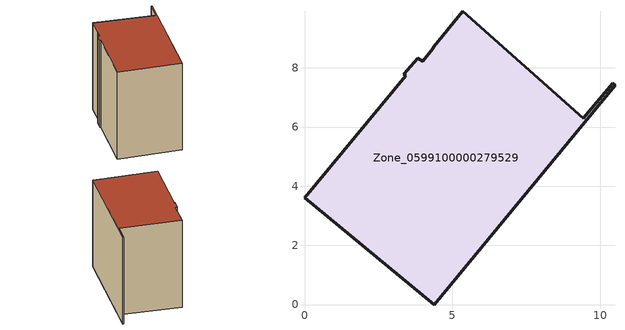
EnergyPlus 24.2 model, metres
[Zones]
Zone_0599100000279529
 floor ground (C_G): 4.36,8.72 5.36,9.9 9.43,6.29 10.42,7.48 10.49,7.42 4.38,0 0,3.6 3.42,7.74 3.36,7.78 3.83,8.32 4,8.23 4.34,8.65 z0
 wall outside (C_F): 4.38,0 10.49,7.42 10.42,7.48 9.43,6.29 5.36,9.9 4.36,8.72 4.34,8.65 4,8.23 3.83,8.32 3.36,7.78 3.42,7.74 0,3.6 4.38,0 z0:8.54
 roof outside (C_R): 5.36,9.9 4.36,8.72 4.34,8.65 4,8.23 3.83,8.32 3.36,7.78 3.42,7.74 0,3.6 4.38,0 10.49,7.42 10.42,7.48 9.43,6.29 z8.54
[BUILDING]
Pand.0599100000279529: North Axis=0; Terrain=City; Loads Convergence Tolerance Value=0.04; Temperature Convergence Tolerance Value=0.4; Solar Distribution=FullExterior; Maximum Number of Warmup Days=25; Minimum Number of Warmup Days=1
[Site:Location]
Rotterdam.The.Hague.AP_ZH_NLD Design_Conditions: Latitude=51.96; Longitude=4.45; Time Zone=1; Elevation=-4.5
[SITE:GROUNDTEMPERATURE:BUILDINGSURFACE]
18, 18, 18, 18, 18, 18, 18, 18, 18, 18, 18, 18
[MATERIAL] Thermal Absorptance=0.9; Solar Absorptance=0.7; Visible Absorptance=0.7
Name | Roughness | Thickness | Conductivity | Density | Specific Heat
G.TC.1946-1964 | MediumSmooth | 0.15 | 1 | 540 | 1210
F.TC.1946-1964 | Rough | 0.3 | 0.857143 | 1920 | 840
R.TC.1946-1964 | MediumRough | 0.2 | 0.235294 | 1500 | 1000
[CONSTRUCTION]
C_G: G.TC.1946-1964
C_F: F.TC.1946-1964
C_R: R.TC.1946-1964
[ZONE]
Zone_0599100000279529: Type=1; Multiplier=1; Ceiling Height=Autocalculate; Volume=Autocalculate; Floor Area=autocalculate; Part of Total Floor Area=Yes
[ZONEINFILTRATION:DESIGNFLOWRATE]
Infil_Zone_0599100000279529: Zone or ZoneList or Space or SpaceList=Zone_0599100000279529; Schedule=AlwaysOn; Design Flow Rate Calculation Method=Flow/Area; Flow Rate per Floor Area=0.003; Constant Term Coefficient=1; Temperature Term Coefficient=0; Velocity Term Coefficient=0; Velocity Squared Term Coefficient=0
[HVACTEMPLATE:ZONE:IDEALLOADSAIRSYSTEM]
Zone_0599100000279529: Maximum Heating Supply Air Temperature=50; Minimum Cooling Supply Air Temperature=13; Maximum Heating Supply Air Humidity Ratio=0.0156; Minimum Cooling Supply Air Humidity Ratio=0.0077; Heating Limit=NoLimit; Cooling Limit=NoLimit; Dehumidification Control Type=ConstantSensibleHeatRatio; Cooling Sensible Heat Ratio=0.7; Dehumidification Setpoint=60; Humidification Control Type=None; Humidification Setpoint=30; Outdoor Air Method=None; Outdoor Air Flow Rate per Person=0.00944; Outdoor Air Flow Rate per Zone Floor Area=0; Outdoor Air Flow Rate per Zone=0; Demand Controlled Ventilation Type=None; Outdoor Air Economizer Type=NoEconomizer; Heat Recovery Type=None; Sensible Heat Recovery Effectiveness=0.7; Latent Heat Recovery Effectiveness=0.65
[ZONECONTROL:THERMOSTAT]
ThermostatControl_Zone_0599100000279529: Zone or ZoneList=Zone_0599100000279529; Control Type Schedule=DualSetpointControlType; Control 1=Thermostat_Zone_0599100000279529; Temperature Difference Between Cutout And Setpoint=0
[THERMOSTATSETPOINT:DUALSETPOINT]
Thermostat_Zone_0599100000279529: Heating Setpoint Temperature Schedule=HeatingSetpoint_Zone_0599100000279529; Cooling Setpoint Temperature Schedule=CoolingSetpoint_Zone_0599100000279529
[SCHEDULE:COMPACT]
HeatingSetpoint_Zone_0599100000279529: Through: 12/31, For: AllDays, Until: 24:00, 21
CoolingSetpoint_Zone_0599100000279529: Through: 12/31, For: AllDays, Until: 24:00, 24
DualSetpointControlType: Through: 12/31, For: AllDays, Until: 24:00, 4
AlwaysOn: Through: 12/31, For: AllDays, Until: 24:00, 1
